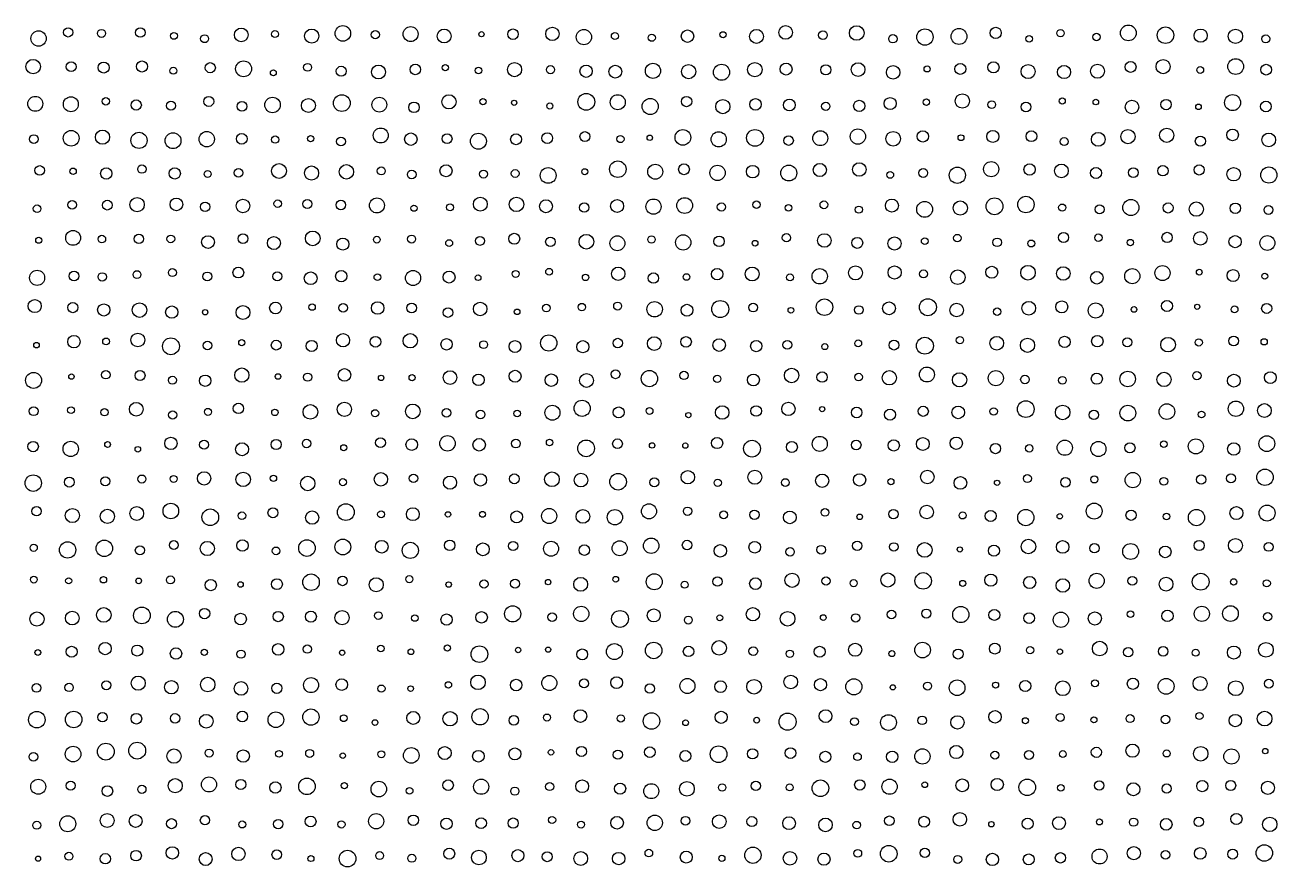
# Model space of a CAD drawing. Extents: x -295 to 305, y -195 to 205.
# Drawn here: x -68.7 to 4.6, y 105.4 to 154.6 of the extents above; entities that cross this region are included whole.
import ezdxf

# ---------------------------------------------------------------- set-up
doc = ezdxf.new("R2010")
doc.units = 0

msp = doc.modelspace()

# ---------------------------------------------------------------- linework, layer by layer
at = {"layer": 'VIA'}
for centre, radius in [((-50.0765, 154.1305), 0.4557), ((-46.1117, 154.0892), 0.4373), ((-24.1774, 154.185), 0.4004), ((-20.0211, 154.1531), 0.4268), ((-4.1328, 154.1586), 0.4618), ((-67.8754, 153.8315), 0.45), ((-66.1457, 154.19), 0.2702), ((-64.1943, 154.1306), 0.2363), ((-61.922, 154.1823), 0.2787), ((-59.9549, 153.9862), 0.1989), ((-58.1633, 153.8211), 0.2313), ((-56.0211, 154.0428), 0.4027), ((-54.0505, 154.0906), 0.2033), ((-51.9002, 153.9739), 0.4143), ((-48.175, 154.0558), 0.2372), ((-44.1482, 153.9759), 0.4059), ((-41.9714, 154.0822), 0.1535), ((-40.1265, 154.0849), 0.3063), ((-37.8216, 154.1017), 0.3907), ((-35.9788, 153.9135), 0.4472), ((-34.1649, 153.9751), 0.2052), ((-32.0065, 153.8752), 0.2067), ((-29.9183, 153.9711), 0.3663), ((-27.8391, 154.0511), 0.181), ((-25.887, 153.956), 0.4071), ((-21.9938, 154.027), 0.254), ((-17.9028, 153.8212), 0.2478), ((-16.0318, 153.9176), 0.4775), ((-14.0381, 153.9528), 0.4647), ((-11.8931, 154.1615), 0.3307), ((-9.9349, 153.8135), 0.1955), ((-8.0954, 154.1468), 0.2152), ((-5.9975, 153.9215), 0.2183), ((-1.9607, 154.0239), 0.4818), ((0.0971, 153.9994), 0.3874), ((2.1329, 153.9617), 0.4204), ((3.9048, 153.8094), 0.2375), ((-68.1941, 152.187), 0.4229), ((-65.9686, 152.1814), 0.2888), ((-64.0659, 152.1323), 0.3236), ((-61.8293, 152.1947), 0.3229), ((-57.8319, 152.1233), 0.2961), ((-55.8839, 152.061), 0.4636), ((-52.1415, 152.1456), 0.2324), ((-45.8406, 152.025), 0.3084), ((-40.0364, 152.0127), 0.4136), ((-31.9376, 151.938), 0.444), ((-27.9264, 151.8575), 0.4716), ((-25.9813, 152.0109), 0.4209), ((-24.1553, 152.0465), 0.3522), ((-19.9428, 152.0145), 0.4019), ((-13.9612, 152.0547), 0.3195), ((-12.0209, 152.1473), 0.3276), ((-9.997, 151.8998), 0.4119), ((-5.9342, 151.9161), 0.408), ((-4.0022, 152.1698), 0.3195), ((-2.1002, 152.1865), 0.4149), ((2.1435, 152.1928), 0.4598), ((3.9282, 152.0091), 0.3158), ((-59.991, 151.9482), 0.2065), ((-54.1423, 151.8265), 0.1721), ((-50.173, 151.9173), 0.2933), ((-47.9966, 151.8725), 0.4077), ((-44.0869, 152.1242), 0.1823), ((-42.1401, 151.959), 0.1899), ((-37.9311, 152.009), 0.2361), ((-35.8494, 151.9173), 0.3614), ((-34.1439, 151.8934), 0.3752), ((-29.8517, 151.8944), 0.4141), ((-21.83, 151.9999), 0.2941), ((-17.8922, 151.8533), 0.3953), ((-15.9008, 152.0536), 0.1802), ((-7.8943, 151.8687), 0.3857), ((0.0724, 151.989), 0.1977), ((-68.0653, 150.0118), 0.4374), ((-65.9872, 149.9876), 0.4361), ((-63.9433, 150.158), 0.2175), ((-62.1618, 149.9423), 0.299), ((-60.1331, 149.9033), 0.2628), ((-57.9177, 150.1516), 0.2917), ((-55.9813, 149.8597), 0.2852), ((-54.1887, 149.944), 0.4524), ((-52.093, 149.9164), 0.407), ((-50.1364, 150.0545), 0.4882), ((-47.9463, 149.9593), 0.4344), ((-43.8724, 150.1286), 0.4178), ((-41.8808, 150.1342), 0.1861), ((-40.0583, 150.0717), 0.1548), ((-35.8387, 150.1245), 0.4923), ((-33.9984, 150.1054), 0.44), ((-32.0999, 149.8568), 0.4723), ((-29.9691, 150.1442), 0.3021), ((-27.8506, 149.8469), 0.4141), ((-25.9397, 149.9783), 0.3369), ((-23.9586, 149.9407), 0.3453), ((-19.874, 149.8891), 0.3313), ((-18.0666, 150.0246), 0.355), ((-15.9459, 150.1077), 0.1858), ((-13.8431, 150.1757), 0.4201), ((-12.1208, 149.9625), 0.2255), ((-7.9983, 150.1731), 0.179), ((-6.0358, 150.1143), 0.1606), ((-3.9199, 149.8252), 0.3979), ((-1.927, 149.9644), 0.3008), ((1.963, 150.0807), 0.4689), ((3.9145, 149.8543), 0.3157), ((-45.9172, 149.8041), 0.307), ((-37.9714, 149.8868), 0.1787), ((-21.8291, 149.8654), 0.2419), ((-10.1212, 149.8259), 0.284), ((-0.0322, 149.8372), 0.163), ((-68.1544, 147.9485), 0.2563), ((-65.9691, 147.9965), 0.46), ((-64.1378, 148.0623), 0.4163), ((-61.9999, 147.8715), 0.4723), ((-60.0103, 147.8524), 0.4638), ((-58.0371, 147.9434), 0.4496), ((-55.9914, 147.9627), 0.3148), ((-54.0354, 147.9171), 0.2122), ((-51.9647, 147.9737), 0.1835), ((-50.188, 147.8076), 0.2584), ((-47.8585, 148.1589), 0.436), ((-46.1005, 147.9444), 0.3633), ((-43.9803, 147.9705), 0.2886), ((-42.1486, 147.8222), 0.4643), ((-39.9466, 147.9375), 0.3184), ((-38.1226, 148.0043), 0.3167), ((-35.9184, 148.0949), 0.2899), ((-33.8409, 147.951), 0.2116), ((-32.1244, 148.0236), 0.1593), ((-30.1895, 148.0449), 0.4579), ((-28.0936, 147.9345), 0.4455), ((-25.9717, 148.0175), 0.491), ((-24.0034, 147.8572), 0.2764), ((-22.1525, 148.0013), 0.4357), ((-19.9548, 148.0986), 0.4478), ((-17.8903, 147.9655), 0.4307), ((-16.1538, 148.1075), 0.3312), ((-13.9236, 148.0287), 0.1721), ((-12.0599, 148.1056), 0.3535), ((-9.8036, 148.1145), 0.3144), ((-7.887, 147.8033), 0.2312), ((-5.8912, 147.9331), 0.4032), ((-4.1553, 148.0919), 0.4124), ((-1.8894, 148.1707), 0.4156), ((0.0788, 147.8277), 0.2961), ((1.9622, 148.1939), 0.3426), ((4.0784, 147.8979), 0.4021), ((-53.8116, 146.0846), 0.433), ((-33.9951, 146.186), 0.4846), ((-31.8069, 146.0403), 0.4376), ((-30.1235, 146.1801), 0.3169), ((-22.1783, 146.1409), 0.3826), ((-19.8706, 146.1713), 0.396), ((-12.1538, 146.1881), 0.443), ((-9.907, 146.1719), 0.333), ((-8.045, 146.0871), 0.4002), ((-67.8107, 146.1183), 0.2774), ((-65.8556, 146.0667), 0.1857), ((-63.9136, 145.9345), 0.3333), ((-61.8268, 146.1958), 0.2491), ((-59.9068, 145.937), 0.3294), ((-57.9869, 145.9056), 0.1979), ((-56.1763, 145.9754), 0.2526), ((-51.9093, 145.9624), 0.4126), ((-49.8663, 146.0321), 0.4199), ((-47.8295, 146.0849), 0.2325), ((-46.0512, 145.8817), 0.2541), ((-44.0414, 146.0965), 0.3542), ((-41.8493, 145.902), 0.2321), ((-39.9969, 145.9364), 0.2299), ((-38.069, 145.8227), 0.4616), ((-35.9279, 146.0407), 0.1748), ((-28.1616, 145.9728), 0.4467), ((-26.1041, 146.045), 0.3669), ((-23.9954, 145.9601), 0.4635), ((-18.0626, 145.8544), 0.2016), ((-16.1338, 145.968), 0.2619), ((-14.1363, 145.8325), 0.4757), ((-6.0213, 145.9664), 0.3245), ((-3.8387, 145.9867), 0.2866), ((-2.1088, 146.0976), 0.3018), ((0.0081, 146.142), 0.2976), ((2.0254, 145.8911), 0.3932), ((4.0854, 145.8444), 0.4737), ((-65.9126, 144.1066), 0.2497), ((-63.8531, 144.0836), 0.2853), ((-62.1116, 144.1123), 0.4196), ((-59.8106, 144.1247), 0.3699), ((-58.1344, 143.9859), 0.2786), ((-55.9185, 144.0375), 0.3944), ((-53.8855, 144.1699), 0.2194), ((-52.1509, 144.1514), 0.2613), ((-50.1927, 144.0938), 0.2787), ((-48.0845, 144.0674), 0.4389), ((-42.0371, 144.1444), 0.4048), ((-39.9228, 144.1265), 0.4218), ((-38.1962, 144.0224), 0.3793), ((-34.0352, 144.0339), 0.3773), ((-31.9057, 143.9972), 0.4451), ((-30.0849, 144.0589), 0.4623), ((-25.8817, 144.111), 0.2188), ((-21.9412, 144.1036), 0.2259), ((-17.9617, 144.0594), 0.3795), ((-16.0469, 143.8377), 0.4649), ((-13.9634, 143.9147), 0.4165), ((-11.9584, 144.016), 0.4936), ((-10.1233, 144.12), 0.4816), ((-3.9836, 143.9436), 0.4718), ((-0.1599, 143.849), 0.4191), ((-67.9641, 143.8745), 0.222), ((-45.9177, 143.9064), 0.1791), ((-43.8085, 143.9553), 0.204), ((-35.96, 143.9419), 0.2714), ((-27.9365, 143.9759), 0.2432), ((-24.0079, 143.9264), 0.1946), ((-19.8995, 143.8195), 0.2114), ((-8.0013, 143.9403), 0.209), ((-5.8182, 143.8339), 0.2645), ((-1.8092, 143.9208), 0.2967), ((2.125, 143.9027), 0.3059), ((4.0599, 143.8031), 0.2576), ((-67.8629, 142.032), 0.1764), ((-65.8534, 142.1705), 0.434), ((-64.1731, 142.1027), 0.221), ((-62.0096, 142.1117), 0.2764), ((-60.1398, 142.1091), 0.2259), ((-57.9616, 141.9227), 0.3749), ((-55.9206, 142.1269), 0.2814), ((-54.1124, 141.8645), 0.3786), ((-51.8389, 142.1387), 0.4288), ((-50.0771, 141.8058), 0.3517), ((-48.0887, 142.0652), 0.196), ((-46.0536, 142.0992), 0.2331), ((-43.858, 141.8608), 0.202), ((-42.0561, 141.9933), 0.2604), ((-40.0527, 142.1144), 0.3228), ((-37.9376, 141.937), 0.2783), ((-35.832, 141.9438), 0.4306), ((-34.0195, 141.8527), 0.4363), ((-32.0233, 142.0757), 0.2093), ((-30.1693, 141.9017), 0.4491), ((-28.0733, 141.9653), 0.3058), ((-24.1312, 142.1773), 0.2413), ((-21.9132, 142.0176), 0.3976), ((-19.99, 141.8774), 0.3204), ((-17.8101, 141.8402), 0.3896), ((-16.0427, 141.9772), 0.1972), ((-14.1353, 142.1583), 0.2181), ((-11.8049, 141.9082), 0.2512), ((-7.9234, 142.193), 0.2928), ((-5.883, 142.1798), 0.2173), ((-4.0148, 141.8944), 0.1866), ((-1.8668, 142.196), 0.3002), ((0.0795, 142.1406), 0.3967), ((2.11, 141.9466), 0.3566), ((4.0015, 141.8691), 0.4358), ((-25.967, 141.8572), 0.1665), ((-9.81, 141.8418), 0.2031), ((-67.9586, 139.8317), 0.4397), ((-65.8024, 139.9337), 0.2851), ((-64.1533, 139.8843), 0.2448), ((-62.1178, 140.022), 0.2282), ((-60.05, 140.1381), 0.233), ((-58.0014, 139.9117), 0.2595), ((-56.1922, 140.1386), 0.3154), ((-53.9052, 139.9186), 0.2648), ((-51.9593, 139.8073), 0.3725), ((-50.1691, 139.929), 0.3292), ((-48.0565, 139.8692), 0.1946), ((-45.9706, 139.8219), 0.4419), ((-43.8642, 139.8748), 0.3482), ((-42.1668, 139.8377), 0.1652), ((-39.9741, 140.0598), 0.2054), ((-38.0114, 140.1859), 0.1991), ((-35.8811, 139.8565), 0.1876), ((-33.9711, 140.0704), 0.3928), ((-31.9156, 139.8201), 0.3032), ((-29.9826, 139.8818), 0.1921), ((-28.1819, 140.0498), 0.3355), ((-26.1346, 140.056), 0.4043), ((-23.9213, 139.8576), 0.2054), ((-22.1859, 139.9198), 0.4485), ((-20.0912, 140.1193), 0.4076), ((-17.8031, 140.1439), 0.3871), ((-16.1164, 140.0632), 0.2312), ((-14.1083, 139.8689), 0.4259), ((-12.1222, 140.1572), 0.3515), ((-10.0027, 140.1317), 0.4272), ((-7.9388, 140.0825), 0.396), ((-5.9729, 139.8354), 0.3666), ((-3.9015, 139.9278), 0.4437), ((-2.1357, 140.1122), 0.4395), ((0.0148, 140.1643), 0.1702), ((1.9946, 139.9648), 0.3511), ((3.8453, 139.9265), 0.1731), ((-68.0998, 138.1796), 0.3854), ((-54.0152, 138.0682), 0.3441), ((-48.0408, 138.0655), 0.3666), ((-42.0444, 138.0111), 0.3964), ((-34.0038, 138.1822), 0.2323), ((-31.8404, 137.9942), 0.4509), ((-28.0036, 138.0073), 0.4988), ((-21.9078, 138.1142), 0.4809), ((-18.1303, 138.0443), 0.3756), ((-15.8561, 138.1138), 0.4961), ((-9.96, 138.0536), 0.4024), ((-8.0269, 138.1315), 0.353), ((-1.8753, 138.185), 0.3222), ((-65.8679, 138.0891), 0.2953), ((-64.0625, 137.9526), 0.3559), ((-61.9708, 137.945), 0.4257), ((-60.0824, 137.8252), 0.3611), ((-58.13, 137.8204), 0.1569), ((-55.9185, 137.8068), 0.4076), ((-51.877, 138.1206), 0.1885), ((-50.0612, 138.0769), 0.255), ((-46.0474, 138.0724), 0.285), ((-43.9269, 137.8005), 0.2813), ((-39.8829, 137.8426), 0.1652), ((-38.1743, 138.0598), 0.2229), ((-36.0996, 138.1228), 0.217), ((-29.9484, 137.9364), 0.3471), ((-26.0739, 138.0897), 0.2528), ((-23.8701, 137.9327), 0.1657), ((-19.8922, 137.9512), 0.2501), ((-14.1786, 137.9454), 0.396), ((-11.8068, 137.8511), 0.2168), ((-6.0407, 137.9202), 0.4403), ((-3.8016, 137.9822), 0.163), ((-0.102, 138.1381), 0.1517), ((2.0787, 137.9885), 0.2015), ((3.9583, 138.0431), 0.2962), ((-65.806, 136.0966), 0.3634), ((-63.9286, 136.1136), 0.1971), ((-62.0691, 136.1952), 0.4016), ((-60.1327, 135.8257), 0.4937), ((-55.99, 136.035), 0.1802), ((-50.0665, 136.18), 0.3874), ((-48.1656, 136.0919), 0.3121), ((-46.1367, 136.1475), 0.418), ((-44.0081, 135.9416), 0.3343), ((-38.0335, 136.0179), 0.4754), ((-33.9992, 136.0159), 0.2767), ((-31.8605, 135.9858), 0.4017), ((-30.0038, 136.0837), 0.3099), ((-28.0666, 135.8988), 0.3688), ((-16.0317, 135.8602), 0.4933), ((-13.9871, 136.1848), 0.209), ((-11.8324, 136.0058), 0.4023), ((-10.0305, 135.8841), 0.4142), ((-7.865, 136.0811), 0.3294), ((-5.9478, 136.125), 0.3347), ((-4.1924, 136.0608), 0.2565), ((-1.811, 135.9215), 0.4278), ((-0.0119, 136.0512), 0.2077), ((2.0241, 136.1414), 0.2858), ((3.8109, 136.0885), 0.1835), ((-67.9954, 135.8926), 0.1629), ((-57.987, 135.8684), 0.2512), ((-53.9751, 135.8949), 0.2859), ((-51.9022, 135.8502), 0.3245), ((-41.8446, 135.9235), 0.2301), ((-40.0081, 135.8136), 0.3486), ((-36.0359, 135.8019), 0.3558), ((-25.8967, 135.841), 0.3317), ((-24.0815, 135.911), 0.259), ((-21.8857, 135.8109), 0.1794), ((-19.931, 135.9957), 0.1994), ((-17.8422, 135.8963), 0.2882), ((-68.1672, 133.8336), 0.4674), ((-65.951, 134.0563), 0.1565), ((-63.9403, 134.1658), 0.2486), ((-61.9403, 134.1211), 0.2941), ((-60.0441, 133.8421), 0.2352), ((-58.1273, 133.8157), 0.3317), ((-55.9845, 134.1406), 0.4171), ((-53.8702, 134.0612), 0.1641), ((-52.1376, 134.0215), 0.2413), ((-49.9809, 134.1499), 0.3681), ((-47.8393, 133.9794), 0.1585), ((-46.0274, 133.9918), 0.1766), ((-43.8078, 133.9996), 0.3993), ((-42.1457, 133.8662), 0.3379), ((-40.0016, 134.0762), 0.3471), ((-37.8844, 133.8465), 0.364), ((-35.8231, 133.8277), 0.4026), ((-34.123, 134.1895), 0.2569), ((-32.1449, 133.9369), 0.4747), ((-30.1236, 134.1194), 0.2431), ((-28.1784, 133.9245), 0.2107), ((-26.0647, 133.8559), 0.35), ((-23.8284, 134.1194), 0.4237), ((-22.0478, 134.0281), 0.3004), ((-19.9128, 134.0292), 0.222), ((-18.1106, 133.9838), 0.4178), ((-15.9165, 134.1759), 0.4359), ((-14.0063, 133.8646), 0.418), ((-11.8829, 133.9626), 0.4409), ((-10.1794, 133.8809), 0.2518), ((-7.9871, 133.8358), 0.2242), ((-5.9778, 133.9294), 0.326), ((-4.1714, 133.9126), 0.4535), ((-2.0441, 133.8868), 0.4174), ((-0.1239, 134.1086), 0.2418), ((2.0397, 133.8158), 0.3731), ((4.1718, 133.9931), 0.3468), ((-62.1596, 132.1401), 0.4019), ((-49.9858, 132.139), 0.4148), ((-36.0828, 132.1991), 0.4719), ((-24.0195, 132.1624), 0.3899), ((-10.1322, 132.1525), 0.4898), ((2.1576, 132.1732), 0.4505), ((-68.1594, 132.03), 0.2604), ((-65.9764, 132.089), 0.1974), ((-64.0195, 131.9666), 0.212), ((-60.0313, 131.8104), 0.237), ((-57.9703, 131.9908), 0.2049), ((-56.1875, 132.1924), 0.3064), ((-54.0472, 131.9613), 0.1917), ((-51.9763, 131.9895), 0.4293), ((-48.1907, 131.9088), 0.2092), ((-45.9871, 132.0213), 0.4288), ((-44.0168, 131.9363), 0.2558), ((-42.0185, 131.8361), 0.2524), ((-39.8824, 131.8954), 0.199), ((-37.818, 131.9413), 0.4386), ((-33.9436, 131.9611), 0.3188), ((-32.1391, 132.0482), 0.2027), ((-29.8667, 131.8022), 0.1529), ((-27.8882, 131.9551), 0.397), ((-25.9026, 132.044), 0.3086), ((-22.0381, 132.1512), 0.1507), ((-20.0232, 131.9524), 0.3089), ((-18.072, 131.8288), 0.3255), ((-16.1259, 132.023), 0.2966), ((-14.0849, 131.9602), 0.3691), ((-12.0094, 132.0156), 0.2185), ((-7.9758, 131.9595), 0.4275), ((-6.1489, 131.8141), 0.2796), ((-4.1608, 131.9194), 0.4603), ((-1.8793, 132.0044), 0.4575), ((0.1534, 131.8419), 0.193), ((3.8224, 132.0682), 0.4031), ((-60.1318, 130.1491), 0.3607), ((-53.9783, 130.0821), 0.298), ((-52.1961, 130.138), 0.25), ((-47.8756, 130.1889), 0.2876), ((-46.0501, 130.0741), 0.3379), ((-43.955, 130.1492), 0.4513), ((-42.1025, 130.0642), 0.3685), ((-39.9523, 130.1334), 0.2553), ((-37.9822, 130.1976), 0.1916), ((-35.8486, 129.857), 0.4878), ((-34.0122, 130.1231), 0.2847), ((-28.1864, 130.1664), 0.3281), ((-22.1818, 130.1162), 0.4416), ((-17.8557, 130.0301), 0.332), ((-16.1546, 130.111), 0.377), ((-14.1949, 130.1543), 0.3597), ((-0.1845, 129.971), 0.4404), ((3.966, 130.1313), 0.4623), ((-68.193, 129.9594), 0.3066), ((-65.9953, 129.8241), 0.4492), ((-63.8361, 130.0819), 0.1685), ((-62.0693, 129.8014), 0.1629), ((-58.1943, 130.0698), 0.2606), ((-55.9743, 129.8037), 0.3793), ((-50.0272, 129.8934), 0.1737), ((-31.988, 130.0285), 0.1593), ((-30.045, 130.016), 0.1536), ((-26.145, 129.8394), 0.4896), ((-23.8139, 129.9333), 0.3201), ((-20.0524, 130.0545), 0.2829), ((-11.9083, 129.8422), 0.2984), ((-9.9289, 129.8564), 0.2161), ((-7.8524, 129.8941), 0.4442), ((-5.8842, 129.819), 0.4437), ((-4.0381, 129.8855), 0.2974), ((-2.0631, 130.1059), 0.1924), ((2.0333, 129.8202), 0.3637), ((-68.1853, 127.8221), 0.4811), ((-66.0766, 127.8799), 0.2906), ((-63.9678, 127.9283), 0.265), ((-61.8318, 128.0598), 0.2374), ((-59.979, 128.0681), 0.2047), ((-58.1916, 128.101), 0.3898), ((-55.907, 128.0379), 0.4223), ((-54.1372, 128.105), 0.1874), ((-52.1298, 127.8008), 0.4211), ((-47.8523, 128.0459), 0.3938), ((-45.9443, 128.1021), 0.2456), ((-43.8077, 127.8496), 0.3855), ((-42.0313, 128.0076), 0.3598), ((-40.0481, 128.0734), 0.2877), ((-37.8465, 128.0473), 0.4288), ((-36.1506, 127.998), 0.3975), ((-33.9784, 127.9031), 0.4851), ((-29.898, 128.1663), 0.3927), ((-25.9798, 128.1702), 0.4122), ((-22.0429, 127.9621), 0.3888), ((-19.8538, 128.0108), 0.3632), ((-15.8888, 128.1812), 0.3979), ((-13.9532, 127.8346), 0.3692), ((-10.035, 128.0902), 0.2339), ((-6.1226, 128.0416), 0.2097), ((-3.8721, 127.999), 0.4493), ((-2.0594, 127.9272), 0.2302), ((0.125, 128.0324), 0.2711), ((1.868, 128.0995), 0.2662), ((3.8588, 128.1665), 0.4791), ((-50.0728, 127.8785), 0.2056), ((-31.8596, 127.8667), 0.2646), ((-28.1513, 127.8419), 0.2136), ((-24.1936, 127.8569), 0.2243), ((-18.0212, 127.9072), 0.1796), ((-11.8103, 127.8421), 0.1552), ((-7.8138, 127.8686), 0.2767), ((-67.9916, 126.1798), 0.271), ((-65.8995, 125.9266), 0.4141), ((-63.8485, 125.8771), 0.4153), ((-62.1332, 126.0467), 0.405), ((-60.1391, 126.1926), 0.4559), ((-57.8299, 125.8248), 0.4885), ((-55.9838, 125.9144), 0.2224), ((-54.1633, 126.0884), 0.2926), ((-51.8703, 125.8051), 0.3883), ((-49.9007, 126.1264), 0.4906), ((-47.8389, 125.9972), 0.2028), ((-45.9826, 126.0054), 0.3746), ((-43.9275, 125.9924), 0.1575), ((-41.9086, 125.9968), 0.1712), ((-39.9103, 125.8452), 0.3479), ((-38.009, 125.898), 0.44), ((-36.0369, 125.8757), 0.3994), ((-34.1645, 125.8243), 0.4464), ((-32.1715, 126.1737), 0.4425), ((-29.9158, 126.1786), 0.242), ((-27.802, 125.9668), 0.2276), ((-26.003, 125.9709), 0.2783), ((-23.9324, 125.8157), 0.3716), ((-21.8768, 126.1076), 0.2239), ((-19.8465, 125.8516), 0.1633), ((-17.8714, 126.0089), 0.28), ((-15.9271, 126.1295), 0.3944), ((-13.8285, 125.9311), 0.2052), ((-12.1908, 125.8993), 0.3237), ((-10.1294, 125.8066), 0.4762), ((-8.1434, 125.8799), 0.1559), ((-6.1317, 126.1838), 0.466), ((-3.976, 125.9423), 0.2975), ((-1.8996, 125.8666), 0.1952), ((-0.1481, 125.8066), 0.4746), ((2.1876, 126.0692), 0.3797), ((3.9824, 126.0722), 0.4663), ((-64.031, 124.0047), 0.4822), ((-55.9513, 124.1706), 0.3329), ((-52.1782, 124.0227), 0.4832), ((-50.0812, 124.0861), 0.4615), ((-43.8244, 124.1816), 0.3064), ((-32.0459, 124.1593), 0.4516), ((-9.9786, 124.114), 0.4249), ((2.1309, 124.1688), 0.4114), ((-68.1601, 124.0416), 0.2105), ((-66.1782, 123.9118), 0.4775), ((-61.9458, 123.8907), 0.27), ((-59.9621, 124.1989), 0.2589), ((-58.006, 123.9978), 0.4141), ((-53.9832, 123.8589), 0.2256), ((-47.805, 124.1021), 0.3686), ((-46.1341, 123.8861), 0.4725), ((-41.8866, 123.9519), 0.3753), ((-40.1189, 124.1415), 0.269), ((-37.8964, 123.985), 0.4373), ((-35.9525, 123.9028), 0.3076), ((-33.8839, 124.0106), 0.4405), ((-29.9425, 124.1992), 0.2796), ((-28.0009, 123.8606), 0.3657), ((-25.9862, 124.0704), 0.3398), ((-23.9208, 123.8044), 0.246), ((-22.0947, 123.9289), 0.2535), ((-19.9881, 124.1559), 0.2762), ((-17.8521, 124.0896), 0.2468), ((-16.0479, 123.9143), 0.4312), ((-13.9894, 123.9399), 0.1522), ((-11.9934, 123.8696), 0.3289), ((-7.9747, 124.0907), 0.37), ((-6.1159, 124.0167), 0.276), ((-3.9998, 123.8193), 0.4639), ((-1.9771, 123.8008), 0.3418), ((0.0085, 124.1747), 0.2988), ((4.073, 124.0925), 0.2594), ((-68.1518, 122.1749), 0.2005), ((-64.0809, 122.1664), 0.1849), ((-60.1593, 122.1585), 0.2329), ((-51.9358, 122.0256), 0.4829), ((-50.0957, 122.0975), 0.2757), ((-48.1242, 121.8784), 0.413), ((-46.1877, 122.1986), 0.2101), ((-36.1678, 121.9022), 0.4058), ((-34.1168, 122.1989), 0.168), ((-31.8653, 122.0497), 0.4692), ((-28.1652, 122.0636), 0.2702), ((-23.8003, 122.1383), 0.4154), ((-21.8134, 122.0956), 0.2399), ((-18.1989, 122.1551), 0.4116), ((-16.1336, 122.1036), 0.4805), ((-12.1809, 122.1455), 0.3554), ((-9.9044, 122.0091), 0.3556), ((-5.9872, 122.1085), 0.4411), ((-3.8983, 122.1054), 0.2605), ((-1.9225, 121.9115), 0.401), ((0.0997, 122.055), 0.4922), ((-66.1137, 122.1063), 0.1772), ((-62.0171, 122.1036), 0.1646), ((-57.806, 121.8571), 0.3321), ((-56.0603, 121.8937), 0.1616), ((-53.9364, 121.9099), 0.3201), ((-43.8894, 121.8896), 0.1606), ((-41.8186, 121.9165), 0.2394), ((-40.0006, 121.94), 0.2636), ((-38.0692, 122.0294), 0.159), ((-30.0886, 121.8808), 0.2028), ((-25.9444, 121.941), 0.3395), ((-20.1985, 121.9679), 0.2069), ((-13.8178, 121.9549), 0.1804), ((-7.9658, 121.8346), 0.3972), ((2.0261, 122.0409), 0.1878), ((3.9647, 121.9619), 0.2083), ((-67.9675, 119.8727), 0.4133), ((-65.9075, 119.9234), 0.3987), ((-64.0599, 120.1088), 0.4279), ((-61.8326, 120.0813), 0.4882), ((-59.8736, 119.854), 0.4673), ((-58.1629, 120.1911), 0.3055), ((-56.0568, 119.87), 0.3399), ((-53.855, 120.0139), 0.2991), ((-51.9481, 120.0119), 0.3226), ((-50.1231, 119.9509), 0.4183), ((-47.9986, 120.0718), 0.2224), ((-45.8706, 119.927), 0.1891), ((-44.0113, 119.8426), 0.3268), ((-41.9618, 119.9727), 0.3361), ((-40.1461, 120.1717), 0.4732), ((-37.8299, 119.9849), 0.2542), ((-36.1334, 120.1747), 0.4475), ((-33.8664, 119.8774), 0.4933), ((-31.8905, 120.0814), 0.3791), ((-28.0285, 119.9433), 0.1722), ((-26.091, 120.1498), 0.3898), ((-24.0603, 119.8875), 0.4284), ((-21.9761, 119.9541), 0.1684), ((-20.0819, 119.938), 0.2453), ((-17.982, 120.1396), 0.2523), ((-15.9536, 120.1928), 0.2657), ((-13.9321, 120.1342), 0.4748), ((-11.9702, 120.1123), 0.3213), ((-9.9322, 119.9253), 0.3143), ((-8.0769, 119.8261), 0.4471), ((-6.0889, 119.9072), 0.3857), ((-4.0131, 120.156), 0.1935), ((-1.8474, 120.0545), 0.3334), ((0.1666, 120.1745), 0.4459), ((1.8385, 120.1896), 0.4612), ((4.0166, 120.0081), 0.2403), ((-29.8695, 119.8102), 0.2295), ((-67.9193, 117.9139), 0.1693), ((-65.9396, 117.9586), 0.3207), ((-63.9842, 118.142), 0.3633), ((-62.1037, 118.0281), 0.3239), ((-59.8372, 117.8497), 0.3346), ((-58.1801, 117.9173), 0.1834), ((-56.0323, 117.8155), 0.2414), ((-53.861, 118.0943), 0.338), ((-52.1563, 118.1115), 0.2428), ((-50.1201, 117.8979), 0.1554), ((-47.859, 118.1466), 0.1962), ((-46.097, 117.9559), 0.1671), ((-43.9627, 118.173), 0.1846), ((-42.0904, 117.8177), 0.4862), ((-39.8232, 118.06), 0.1562), ((-38.072, 118.0822), 0.1526), ((-36.076, 117.8043), 0.318), ((-34.1927, 117.9643), 0.4669), ((-31.8964, 118.0319), 0.4829), ((-29.8567, 117.9776), 0.306), ((-28.0684, 118.1839), 0.4239), ((-26.0693, 117.9949), 0.2556), ((-23.9343, 117.8402), 0.2164), ((-22.1891, 117.9561), 0.3197), ((-20.1126, 118.0737), 0.3821), ((-17.9657, 117.8498), 0.1756), ((-16.1704, 118.0598), 0.4576), ((-14.0872, 117.8226), 0.2902), ((-11.9422, 118.1446), 0.3186), ((-9.8834, 118.05), 0.2131), ((-8.1367, 117.9626), 0.1593), ((-5.8102, 118.1435), 0.4288), ((-4.1387, 117.9291), 0.2757), ((-2.0959, 117.9799), 0.2794), ((-0.19, 117.8993), 0.2013), ((2.0398, 117.912), 0.3804), ((3.914, 118.0709), 0.4307), ((-62.0466, 116.1205), 0.4143), ((-57.9816, 116.0399), 0.4256), ((-51.9385, 116.0055), 0.4395), ((-42.1714, 116.1677), 0.4246), ((-38.0009, 116.1281), 0.4426), ((-34.0647, 116.1512), 0.3461), ((-23.8819, 116.1892), 0.4003), ((0.0655, 116.0957), 0.414), ((-67.9986, 115.8428), 0.2573), ((-66.0938, 115.8735), 0.2477), ((-63.9103, 116.0002), 0.2654), ((-60.1056, 115.8818), 0.3939), ((-56.0341, 115.8155), 0.4012), ((-53.9398, 115.8193), 0.2998), ((-50.1446, 116.0356), 0.3386), ((-47.8221, 115.8004), 0.212), ((-46.1146, 115.8022), 0.1632), ((-43.9032, 116.021), 0.1864), ((-39.9387, 116.0113), 0.3374), ((-35.9661, 116.1028), 0.2625), ((-32.1224, 115.8037), 0.2786), ((-29.9222, 115.9543), 0.4383), ((-27.9842, 115.9165), 0.3442), ((-26.0242, 115.9079), 0.4305), ((-22.1432, 116.0318), 0.3565), ((-20.1883, 115.9091), 0.4719), ((-17.9111, 115.875), 0.1524), ((-15.8765, 115.9503), 0.2341), ((-14.1465, 115.8512), 0.4583), ((-11.8977, 116.007), 0.1747), ((-10.1659, 115.9547), 0.3261), ((-7.9656, 115.8184), 0.4292), ((-6.0853, 116.1126), 0.2079), ((-3.8674, 116.0819), 0.3269), ((-1.9242, 115.935), 0.4648), ((2.1519, 115.8253), 0.4331), ((4.0866, 116.0906), 0.2569), ((-67.9756, 113.983), 0.4844), ((-65.8199, 113.9942), 0.4836), ((-64.1361, 114.1276), 0.2792), ((-62.153, 114.0397), 0.3124), ((-59.887, 114.06), 0.2782), ((-58.066, 113.8955), 0.4001), ((-55.9591, 114.1708), 0.3085), ((-53.9955, 113.98), 0.4577), ((-51.9432, 114.1348), 0.4751), ((-50.029, 114.065), 0.1949), ((-45.9579, 114.0857), 0.3804), ((-43.804, 114.0368), 0.4202), ((-42.0489, 114.1517), 0.4781), ((-38.1386, 114.1079), 0.2079), ((-36.1801, 114.1926), 0.372), ((-33.8184, 114.0548), 0.2082), ((-32.0246, 113.9055), 0.4828), ((-27.9477, 114.1234), 0.3546), ((-24.0629, 113.8669), 0.4999), ((-21.8446, 114.1898), 0.373), ((-18.1618, 113.8151), 0.4617), ((-11.9297, 114.149), 0.3669), ((-8.1145, 114.1138), 0.2354), ((-4.0299, 114.0464), 0.2314), ((-1.9583, 113.9958), 0.2531), ((0.0248, 114.1975), 0.2091), ((2.1238, 113.9349), 0.3614), ((3.8391, 114.0446), 0.428), ((-48.1978, 113.8117), 0.168), ((-40.0764, 113.9455), 0.2779), ((-30.0312, 113.8037), 0.1676), ((-25.8726, 113.9548), 0.1677), ((-20.1489, 113.8657), 0.2298), ((-16.1922, 113.9444), 0.2514), ((-14.1328, 113.8273), 0.3896), ((-10.1565, 113.9248), 0.1746), ((-6.1456, 113.9736), 0.177), ((-68.1789, 111.8085), 0.2515), ((-65.8584, 111.9703), 0.4563), ((-63.941, 112.1145), 0.4924), ((-62.1037, 112.1724), 0.4928), ((-59.9545, 111.851), 0.4179), ((-57.8996, 112.031), 0.2333), ((-55.9013, 111.8586), 0.3597), ((-53.8114, 111.9879), 0.1963), ((-52.0179, 112.0064), 0.2334), ((-47.8252, 111.9578), 0.1995), ((-46.0755, 111.8905), 0.4561), ((-44.1178, 112.0288), 0.3772), ((-42.1479, 111.8481), 0.3409), ((-40.0154, 111.9791), 0.3497), ((-37.9026, 112.0722), 0.1605), ((-36.1164, 112.1271), 0.2941), ((-33.9909, 111.9357), 0.2698), ((-32.1239, 112.0813), 0.3123), ((-30.038, 111.8561), 0.3208), ((-28.0983, 111.9619), 0.4893), ((-26.1094, 111.9867), 0.3003), ((-23.8955, 112.03), 0.3141), ((-21.8531, 111.8098), 0.3236), ((-19.9743, 111.8136), 0.2234), ((-17.9435, 111.8136), 0.3327), ((-16.1787, 111.835), 0.4474), ((-14.1968, 112.0902), 0.3856), ((-11.9354, 111.9085), 0.2328), ((-9.9486, 111.922), 0.261), ((-7.9645, 111.975), 0.1989), ((-6.0037, 112.0757), 0.3002), ((-3.8884, 112.1678), 0.3867), ((-1.8896, 112.0092), 0.2066), ((0.1007, 111.9907), 0.4246), ((1.8964, 111.8292), 0.4465), ((3.8728, 112.1454), 0.1575), ((-50.0812, 111.8772), 0.1581), ((-57.907, 110.1926), 0.4394), ((-67.8946, 110.0613), 0.4399), ((-65.9969, 110.1243), 0.2562), ((-63.8508, 109.8093), 0.311), ((-61.8324, 109.9098), 0.241), ((-59.8835, 110.122), 0.4137), ((-56.0452, 110.1968), 0.2926), ((-54.0221, 110.0162), 0.3291), ((-52.1763, 110.0825), 0.4853), ((-49.9862, 110.1261), 0.1847), ((-47.9741, 109.9245), 0.4564), ((-46.1721, 109.8251), 0.1951), ((-43.9225, 110.154), 0.3095), ((-41.9847, 110.0609), 0.4442), ((-40.0184, 109.8004), 0.2399), ((-37.9831, 110.0691), 0.237), ((-36.0807, 110.0898), 0.375), ((-33.8591, 109.9503), 0.3266), ((-32.0397, 109.8019), 0.4365), ((-29.9499, 109.939), 0.4292), ((-27.8892, 110.0155), 0.2134), ((-25.9215, 110.112), 0.2708), ((-23.9392, 110.0254), 0.2011), ((-22.1479, 109.9682), 0.4869), ((-19.8381, 110.1672), 0.3037), ((-18.0971, 110.0632), 0.4448), ((-16.037, 110.1774), 0.1655), ((-13.8478, 110.1418), 0.3727), ((-11.8035, 110.1918), 0.3588), ((-10.0465, 110.0262), 0.4864), ((-8.0878, 109.9975), 0.1929), ((-5.8381, 110.1346), 0.2721), ((-3.838, 109.9107), 0.3809), ((-1.8885, 109.9548), 0.2687), ((0.1915, 110.0999), 0.328), ((1.8567, 110.1336), 0.29), ((4.028, 109.9983), 0.3819), ((-63.863, 108.0849), 0.4098), ((-62.1974, 108.0554), 0.3757), ((-58.1408, 108.1041), 0.2727), ((-48.1272, 108.0442), 0.4455), ((-45.9545, 108.1), 0.3059), ((-31.8325, 107.9509), 0.4502), ((-28.0601, 108.019), 0.3988), ((-13.9863, 108.1526), 0.396), ((2.1906, 108.1745), 0.3273), ((-67.981, 107.8078), 0.2377), ((-66.1684, 107.8929), 0.4663), ((-60.0948, 107.8997), 0.2952), ((-55.961, 107.854), 0.2036), ((-53.8549, 107.8773), 0.2743), ((-51.9604, 108.0287), 0.3175), ((-50.1615, 107.8579), 0.2119), ((-44.013, 107.8942), 0.3301), ((-41.9902, 107.9291), 0.3138), ((-40.1153, 107.9339), 0.299), ((-37.8405, 108.1151), 0.2113), ((-36.1413, 107.8461), 0.2027), ((-34.0414, 107.9508), 0.3701), ((-30.0414, 108.0745), 0.2528), ((-26.1542, 108.0259), 0.2904), ((-23.9764, 107.9287), 0.374), ((-21.8455, 107.829), 0.3974), ((-20.018, 107.8166), 0.2204), ((-18.1116, 108.0706), 0.2789), ((-16.0802, 108.0133), 0.3167), ((-12.1441, 107.8686), 0.1578), ((-10.0205, 107.898), 0.3257), ((-8.191, 107.9326), 0.3765), ((-5.8216, 108.0041), 0.1767), ((-3.8276, 107.9886), 0.2408), ((-1.9183, 107.8605), 0.3411), ((-0.0147, 108.0038), 0.2775), ((4.1392, 107.858), 0.4206), ((-66.0995, 105.9905), 0.2334), ((-62.1721, 106.0269), 0.3091), ((-60.0477, 106.19), 0.3646), ((-58.1042, 105.828), 0.3766), ((-56.1858, 106.128), 0.3903), ((-53.9417, 106.0914), 0.2819), ((-49.8038, 105.8559), 0.4883), ((-47.9253, 106.0342), 0.2293), ((-43.8543, 106.1451), 0.3227), ((-42.1185, 105.9224), 0.4313), ((-39.8377, 106.0301), 0.3528), ((-38.1233, 105.9683), 0.2932), ((-36.1634, 105.8632), 0.4032), ((-33.9442, 105.8567), 0.3603), ((-32.1801, 106.1782), 0.2237), ((-29.9872, 105.9433), 0.3514), ((-26.0941, 106.0551), 0.4761), ((-23.9261, 105.8729), 0.3965), ((-21.9363, 105.8221), 0.3573), ((-19.9586, 106.1612), 0.2273), ((-18.1463, 106.141), 0.484), ((-16.0361, 106.1949), 0.2717), ((-8.103, 105.9013), 0.3032), ((-5.8173, 105.9796), 0.4384), ((-3.8149, 106.1736), 0.3855), ((-1.9643, 106.0749), 0.2548), ((0.0698, 106.1575), 0.3424), ((1.9687, 106.1183), 0.2893), ((3.8188, 106.1847), 0.4822), ((-67.9035, 105.8528), 0.1501), ((-63.9698, 105.8512), 0.3019), ((-51.9436, 105.8616), 0.1777), ((-46.0405, 105.8777), 0.2372), ((-27.908, 105.8766), 0.1817), ((-14.111, 105.8055), 0.2352), ((-12.0837, 105.8083), 0.3637), ((-9.9592, 105.813), 0.3172)]:
    msp.add_circle(centre, radius, dxfattribs=at)

doc.saveas('drawing.dxf')
